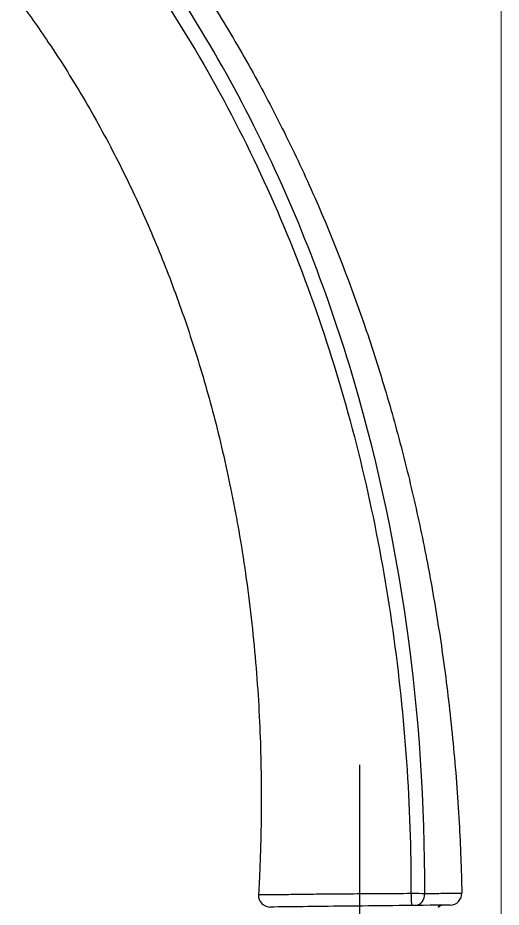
# Model space of a CAD drawing. Extents: x 0 to 1354, y 0 to 992.
# Drawn here: x 888.2 to 949.7, y 527.1 to 640.3 of the extents above; entities that cross this region are included whole.
import ezdxf

# ---------------------------------------------------------------- set-up
doc = ezdxf.new("R2010")
doc.units = 0
doc.header["$LTSCALE"] = 10
doc.header["$MEASUREMENT"] = 0
doc.linetypes.add('ACAD_ISO04W100', pattern=[30.5, 24, -3, 0.5, -3])
doc.layers.add('1', color=7, linetype='CONTINUOUS')
doc.layers.add('BODY', color=7, linetype='CONTINUOUS')
doc.layers.add('치수선', color=7, linetype='CONTINUOUS', lineweight=20)

msp = doc.modelspace()

# ---------------------------------------------------------------- linework, layer by layer
at = {"layer": '1', "color": 7, "linetype": 'Continuous', "lineweight": -3, "extrusion": (-3.73237e-06, -6.73035e-06, 1)}
msp.add_arc((920.32, 528.66, -0.01), 1.5, 176.7539, 270.6153, dxfattribs=at)
at = {"layer": '1', "color": 7, "linetype": 'Continuous', "lineweight": -3}
msp.add_arc((943.19, 528.91), 1.5, 270.6153, 1.2757, dxfattribs=at)
for centre, major_axis, ratio, start_param, end_param in [((938.29, 528.86), (-0.02, 1.5), 0.046231, 1.531997, 3.141593), ((938.73, 528.86), (0.02, -1.5), 0.829516, 0, 1.58079)]:
    msp.add_ellipse(centre, major_axis=major_axis, ratio=ratio, start_param=start_param, end_param=end_param, dxfattribs=at)
for points, knots in [([(902.91, 656.38), (904.74, 654.03), (908.3, 649.19), (913.28, 641.66), (917.91, 633.83), (922.17, 625.74), (927.34, 614.68), (931.71, 603.34), (935.27, 592.04), (937.55, 583.65), (939.49, 575.23), (941.15, 566.6), (942.53, 557.61), (943.63, 548.12), (944.37, 538.43), (944.63, 531.94), (944.69, 528.94)], [0, 0, 0, 0, 0.066499, 0.133873, 0.201247, 0.268621, 0.335995, 0.470742, 0.538116, 0.60549, 0.672864, 0.740238, 0.807612, 0.874986, 0.94236, 1, 1, 1, 1]), ([(939.98, 528.89), (940.04, 551.62), (937.02, 574.34), (927.06, 606.97), (922.87, 617.5), (912.55, 637.7), (906.43, 647.33), (899.33, 656.24)], [0, 0, 0, 0, 0.5, 0.5, 0.75, 0.75, 1, 1, 1, 1]), ([(898.39, 654.31), (905.26, 645.55), (911.28, 636.03), (921.39, 616.14), (925.5, 605.76), (931.99, 584.34), (934.34, 573.42), (937.46, 551.26), (938.22, 540.07), (938.22, 528.91)], [0, 0, 0, 0, 0.25, 0.25, 0.5, 0.5, 0.75, 0.75, 1, 1, 1, 1]), ([(888.19, 642.66), (889.53, 640.86), (892.55, 636.6), (896.09, 630.94), (898.97, 625.85), (900.98, 622.01), (902.86, 618.18), (905.17, 613.1), (907.76, 606.76), (910.52, 598.87), (913.02, 590.41), (914.69, 583.39), (915.7, 578.33), (916.35, 574.85), (917.09, 570.3), (917.83, 564.67), (918.42, 558.98), (918.83, 553.39), (919.08, 548.01), (919.18, 542.98), (919.17, 538.44), (919.08, 534.5), (918.96, 531.31), (918.87, 529.58), (918.83, 528.87), (918.82, 528.75)], [0, 0, 0, 0, 0.056439, 0.131201, 0.168582, 0.205963, 0.243344, 0.280725, 0.355487, 0.430249, 0.50501, 0.579772, 0.598463, 0.617153, 0.654534, 0.691915, 0.729296, 0.766677, 0.804058, 0.841439, 0.87882, 0.916201, 0.953582, 0.990962, 1, 1, 1, 1]), ([(918.82, 528.75), (918.84, 528.75), (918.89, 528.74), (919.23, 528.75), (919.78, 528.73), (920.79, 528.76), (922.56, 528.77), (925.04, 528.81), (927.98, 528.84), (931.1, 528.86), (934.63, 528.89), (936.95, 528.9), (938.22, 528.91)], [0, 0, 0, 0, 0.062942, 0.125399, 0.178434, 0.250566, 0.375485, 0.50035, 0.6089, 0.749426, 0.863477, 1, 1, 1, 1]), ([(939.98, 528.89), (940.39, 528.89), (941.25, 528.9), (942.35, 528.91), (943.31, 528.92), (944.07, 528.93), (944.59, 528.94), (944.66, 528.94), (944.69, 528.94)], [0, 0, 0, 0, 0.139879, 0.290529, 0.451919, 0.624003, 0.806723, 1, 1, 1, 1]), ([(938.31, 527.36), (936.16, 527.33), (934.07, 527.31), (930, 527.27), (928.07, 527.25), (924.63, 527.21), (923.13, 527.19), (920.95, 527.17), (920.33, 527.16), (920.33, 527.16)], [0, 0, 0, 0, 0.25, 0.25, 0.5, 0.5, 0.75, 0.75, 1, 1, 1, 1]), ([(938.75, 527.36), (938.72, 527.36), (938.67, 527.36), (938.58, 527.36), (938.53, 527.36), (938.42, 527.36), (938.37, 527.36), (938.31, 527.36)], [0, 0, 0, 0, 0.341939, 0.341939, 0.670963, 0.670963, 1, 1, 1, 1])]:
    msp.add_open_spline(points, degree=3, knots=knots, dxfattribs=at)
for points, degree in [([(938.22, 528.91), (938.88, 528.92), (939.61, 528.91), (939.98, 528.89)], 3), ([(943.21, 527.41), (943.21, 527.41), (941.67, 527.39), (938.75, 527.36)], 3), ([(941.7, 527.16), (941.79, 527.22), (941.9, 527.27)], 2)]:
    msp.add_open_spline(points, degree=degree, dxfattribs=at)
msp.add_rational_spline([(942.32, 527.4), (941.94, 527.39), (941.66, 527.14)], [1, 0.864806218807, 0.854421583602], degree=2, dxfattribs=at)
at = {"layer": 'BODY', "color": 1, "linetype": 'ACAD_ISO04W100', "lineweight": -3}
msp.add_line((931.7, 415.25), (931.7, 545.27), dxfattribs=at)
at = {"layer": '치수선'}
msp.add_line((949.7, 115.98), (949.7, 744.51), dxfattribs=at)

doc.saveas('drawing.dxf')
